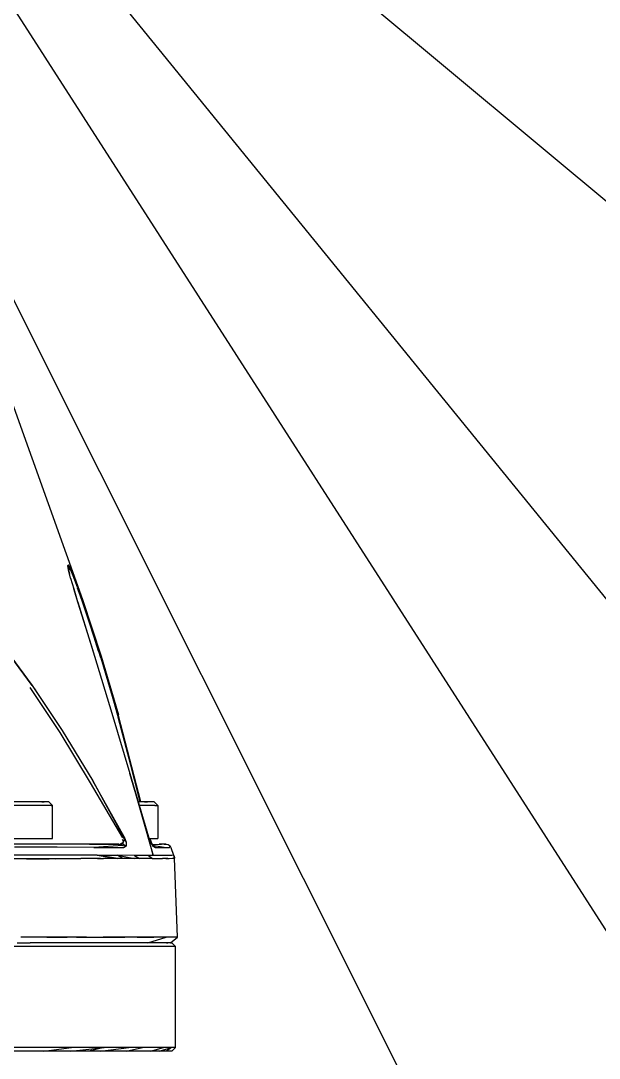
# Model space of a CAD drawing. Header units: millimetres. Extents: x -57554 to 16546, y 2142 to 98430.
# Drawn here: x -45428 to -45112, y 66070 to 66636 of the extents above; entities that cross this region are included whole.
import ezdxf

# ---------------------------------------------------------------- set-up
doc = ezdxf.new("R2010")
doc.units = ezdxf.units.MM
doc.layers.add('S-Z2-A_TEXTUAL_ANNOTATION', color=7, linetype='Continuous')

msp = doc.modelspace()

# ---------------------------------------------------------------- linework, layer by layer
at = {"color": 2, "linetype": 'Continuous'}
for p, q in [((-45444.65, 66461.41), (-45394.23, 66320.39)), ((-45402.18, 66339.09), (-45401.9, 66339.38)), ((-45402.01, 66339.27), (-45402.18, 66339.09)), ((-45401.77, 66336.59), (-45402.18, 66339.09)), ((-45401.87, 66339.42), (-45402.01, 66339.27)), ((-45401.7, 66338.46), (-45401.97, 66338.13)), ((-45401.97, 66338.12), (-45401.73, 66338.42)), ((-45401.9, 66339.38), (-45401.87, 66339.42)), ((-45401.87, 66339.42), (-45400.6, 66336.2)), ((-45400.78, 66336.66), (-45401.87, 66339.42)), ((-45400.84, 66337.56), (-45401.87, 66339.42)), ((-45401.73, 66338.42), (-45401.7, 66338.46)), ((-45400.76, 66336.62), (-45401.7, 66338.46)), ((-45401.2, 66334.29), (-45401.97, 66338.13)), ((-45401.97, 66338.12), (-45401.72, 66336.46)), ((-45400.67, 66332.14), (-45401.77, 66336.59)), ((-45400.67, 66337.15), (-45400.84, 66337.56)), ((-45400.84, 66337.56), (-45399.14, 66333.56)), ((-45400.76, 66336.61), (-45399.2, 66332.61)), ((-45396.99, 66327.23), (-45400.67, 66337.15)), ((-45400.67, 66337.15), (-45399.2, 66332.61)), ((-45396.95, 66327.84), (-45399.14, 66333.56)), ((-45400.67, 66332.14), (-45399.01, 66326.27)), ((-45399.2, 66332.61), (-45396.99, 66327.23)), ((-45396.99, 66327.23), (-45397.17, 66326.9)), ((-45396.99, 66327.23), (-45396.91, 66327.55)), ((-45396.91, 66327.55), (-45396.95, 66327.84)), ((-45396.04, 66325.39), (-45396.95, 66327.84)), ((-45396.95, 66327.84), (-45396.91, 66327.55)), ((-45396.04, 66325.39), (-45396.95, 66327.84)), ((-45399.01, 66326.27), (-45396.68, 66318.69)), ((-45396.79, 66318.98), (-45399.01, 66326.27)), ((-45397.17, 66326.9), (-45396.27, 66324.46)), ((-45396.27, 66324.46), (-45395.36, 66321.97)), ((-45395.13, 66322.91), (-45396.04, 66325.39)), ((-45395.36, 66321.97), (-45394.45, 66319.45)), ((-45396.79, 66318.98), (-45387.7, 66289.51)), ((-45396.68, 66318.69), (-45388.64, 66292.59)), ((-45394.45, 66319.45), (-45384.23, 66288.66)), ((-45385.39, 66292.33), (-45394.23, 66320.39)), ((-45384.23, 66288.66), (-45394.23, 66320.39)), ((-45394.23, 66320.39), (-45384, 66289.56)), ((-45421.68, 66273.54), (-45437.95, 66295.49)), ((-45437.94, 66295.5), (-45421.68, 66273.54)), ((-45387.7, 66289.51), (-45378.25, 66258.35)), ((-45384.23, 66288.66), (-45374.81, 66256.55)), ((-45384, 66289.56), (-45374.59, 66257.42)), ((-45374.97, 66257.08), (-45383.91, 66289.25)), ((-45374.81, 66256.55), (-45383.91, 66289.25)), ((-45406.46, 66247.78), (-45422.79, 66272.4)), ((-45421.68, 66273.54), (-45419.73, 66270.61)), ((-45421.68, 66273.54), (-45405.27, 66248.9)), ((-45378.25, 66258.35), (-45368.44, 66225.48)), ((-45374.71, 66256.18), (-45374.81, 66256.55)), ((-45374.81, 66256.55), (-45362.88, 66209.95)), ((-45362.64, 66209.95), (-45374.71, 66256.17)), ((-45374.49, 66257.04), (-45374.59, 66257.42)), ((-45374.5, 66257.05), (-45374.59, 66257.42)), ((-45362.41, 66209.95), (-45374.49, 66257.04)), ((-45389.9, 66220.4), (-45406.46, 66247.78)), ((-45405.27, 66248.9), (-45388.63, 66221.51)), ((-45358.07, 66190.62), (-45368.44, 66225.48)), ((-45358.26, 66190.91), (-45368.44, 66225.48)), ((-45368.44, 66225.48), (-45358.28, 66190.91)), ((-45368.44, 66225.48), (-45355.61, 66180.75)), ((-45372.29, 66190.28), (-45389.9, 66220.4)), ((-45388.63, 66221.51), (-45371.83, 66190.65)), ((-45371.54, 66190.95), (-45388.63, 66221.51)), ((-45412.6, 66209.95), (-45438.6, 66209.95)), ((-45416.41, 66209.95), (-45415.74, 66209.95)), ((-45415.74, 66209.95), (-45415.08, 66209.95)), ((-45412.6, 66209.95), (-45410.6, 66207.95)), ((-45355.02, 66209.95), (-45363.82, 66209.95)), ((-45360.38, 66209.95), (-45359.6, 66209.95)), ((-45359.6, 66209.95), (-45358.82, 66209.95)), ((-45355.18, 66209.95), (-45355.1, 66209.95)), ((-45355.1, 66209.95), (-45355.02, 66209.95)), ((-45355.02, 66209.95), (-45353.02, 66207.95)), ((-45411.33, 66207.95), (-45440.6, 66207.95)), ((-45411.33, 66207.95), (-45410.78, 66207.95)), ((-45410.78, 66207.95), (-45410.6, 66207.95)), ((-45410.6, 66189.95), (-45410.6, 66207.95)), ((-45354.65, 66207.95), (-45363.24, 66207.95)), ((-45354.65, 66207.95), (-45353.75, 66207.95)), ((-45353.75, 66207.95), (-45353.2, 66207.95)), ((-45353.2, 66207.95), (-45353.11, 66207.95)), ((-45353.11, 66207.95), (-45353.02, 66207.95)), ((-45353.02, 66207.95), (-45353.02, 66189.95)), ((-45374.2, 66186.95), (-45459.58, 66186.95)), ((-45434.42, 66189.95), (-45411.33, 66189.95)), ((-45411.33, 66189.95), (-45410.78, 66189.95)), ((-45410.78, 66189.95), (-45410.6, 66189.95)), ((-45390.38, 66186.95), (-45373.15, 66186.73)), ((-45372.25, 66186.08), (-45388, 66185.15)), ((-45371.96, 66187.81), (-45373.61, 66186.98)), ((-45372.4, 66187.32), (-45373.61, 66186.98)), ((-45373.15, 66186.73), (-45372.4, 66187.32)), ((-45372.24, 66189.13), (-45372.53, 66189.51)), ((-45372.53, 66189.51), (-45370.59, 66188.51)), ((-45372.4, 66187.32), (-45370.42, 66185.88)), ((-45372.25, 66186.08), (-45370.42, 66185.88)), ((-45372.03, 66188.75), (-45372.24, 66189.13)), ((-45372.15, 66187.52), (-45371.98, 66187.76)), ((-45372.15, 66187.52), (-45372.08, 66187.62)), ((-45372.08, 66187.62), (-45371.98, 66187.76)), ((-45371.89, 66188.05), (-45372.03, 66188.75)), ((-45372.03, 66188.75), (-45371.91, 66188.39)), ((-45371.99, 66188.65), (-45372.03, 66188.75)), ((-45371.91, 66188.39), (-45371.99, 66188.65)), ((-45371.98, 66187.76), (-45371.89, 66188.05)), ((-45371.98, 66187.76), (-45371.96, 66187.81)), ((-45371.96, 66187.81), (-45371.89, 66188.05)), ((-45370.59, 66188.51), (-45371.83, 66190.65)), ((-45371.65, 66185.12), (-45370.42, 66185.88)), ((-45370.37, 66187.95), (-45371.54, 66190.95)), ((-45371.54, 66190.94), (-45370.37, 66187.95)), ((-45370.37, 66187.95), (-45370.42, 66185.88)), ((-45358.28, 66190.91), (-45357.17, 66188.02)), ((-45355.61, 66180.75), (-45358.28, 66190.91)), ((-45358.26, 66190.91), (-45357.32, 66188.43)), ((-45357.32, 66188.43), (-45358.07, 66190.62)), ((-45357.85, 66189.95), (-45357.41, 66189.95)), ((-45357.74, 66189.88), (-45357.82, 66189.88)), ((-45357.82, 66189.88), (-45357.74, 66189.88)), ((-45357.74, 66189.88), (-45357.76, 66189.95)), ((-45357.74, 66189.88), (-45357.76, 66189.95)), ((-45357.56, 66189.47), (-45357.74, 66189.88)), ((-45357.56, 66189.47), (-45357.74, 66189.88)), ((-45357.39, 66189.05), (-45357.56, 66189.47)), ((-45357.56, 66189.47), (-45356.72, 66188.16)), ((-45357.41, 66189.95), (-45353.02, 66189.95)), ((-45357.39, 66189.05), (-45357.1, 66188.28)), ((-45357.23, 66188.64), (-45357.39, 66189.05)), ((-45357.32, 66188.43), (-45357.17, 66188.02)), ((-45356.72, 66188.16), (-45357.26, 66189.95)), ((-45357.1, 66188.28), (-45357.23, 66188.64)), ((-45357.1, 66188.28), (-45357.21, 66188.59)), ((-45357.17, 66188.02), (-45355.78, 66185.86)), ((-45357, 66187.98), (-45357.1, 66188.28)), ((-45356.95, 66187.81), (-45357, 66187.98)), ((-45356.92, 66187.73), (-45357, 66187.98)), ((-45356.92, 66187.73), (-45356.95, 66187.81)), ((-45356.95, 66187.81), (-45356.93, 66187.66)), ((-45356.9, 66187.6), (-45356.92, 66187.73)), ((-45356.9, 66187.61), (-45356.92, 66187.73)), ((-45356.9, 66187.61), (-45356.05, 66186.95)), ((-45356.9, 66187.61), (-45356.08, 66186.95)), ((-45356.58, 66187.73), (-45356.72, 66188.17)), ((-45356.58, 66187.73), (-45356.72, 66188.16)), ((-45356.18, 66187.05), (-45356.58, 66187.73)), ((-45356.18, 66187.05), (-45356.58, 66187.73)), ((-45356.08, 66186.72), (-45356.57, 66187.1)), ((-45356.57, 66187.09), (-45356.08, 66186.72)), ((-45356.22, 66186.54), (-45355.12, 66186.05)), ((-45356.08, 66186.72), (-45352.45, 66186.95)), ((-45356.08, 66186.72), (-45351.02, 66186.95)), ((-45355.12, 66186.05), (-45356.08, 66186.72)), ((-45355.78, 66185.86), (-45354.49, 66185.05)), ((-45349.68, 66185.02), (-45355.12, 66186.05)), ((-45355.12, 66186.05), (-45354.49, 66185.05)), ((-45348.63, 66186.95), (-45352.45, 66186.95)), ((-45349.59, 66186.95), (-45347.44, 66186.71)), ((-45348.63, 66186.95), (-45347.44, 66186.71)), ((-45347.44, 66186.71), (-45346.44, 66186)), ((-45346.78, 66184.99), (-45346.44, 66186)), ((-45345.81, 66184.96), (-45346.44, 66186)), ((-45427.85, 66180.86), (-45444.45, 66180.88)), ((-45408, 66185.18), (-45431.37, 66185.22)), ((-45412.54, 66180.85), (-45427.85, 66180.86)), ((-45412.62, 66180.85), (-45412.54, 66180.85)), ((-45398.64, 66180.83), (-45412.54, 66180.85)), ((-45388, 66185.15), (-45408, 66185.18)), ((-45386.18, 66180.82), (-45398.64, 66180.83)), ((-45388, 66185.15), (-45371.65, 66185.12)), ((-45386.25, 66180.82), (-45386.18, 66180.82)), ((-45375.12, 66179.03), (-45386.18, 66180.82)), ((-45386.18, 66180.82), (-45375.24, 66180.8)), ((-45386.18, 66180.81), (-45375.12, 66179.03)), ((-45372.05, 66179.04), (-45375.24, 66180.8)), ((-45375.24, 66180.8), (-45365.76, 66179.05)), ((-45365.88, 66180.78), (-45375.24, 66180.8)), ((-45365.95, 66180.78), (-45365.88, 66180.78)), ((-45358.16, 66180.76), (-45365.88, 66180.78)), ((-45365.88, 66180.78), (-45363.16, 66179.06)), ((-45358.16, 66180.76), (-45356.03, 66179.08)), ((-45352.12, 66180.74), (-45358.16, 66180.76)), ((-45354.49, 66185.05), (-45349.68, 66185.02)), ((-45347.78, 66180.72), (-45352.12, 66180.74)), ((-45349.68, 66185.02), (-45346.78, 66184.99)), ((-45345.16, 66180.7), (-45347.78, 66180.72)), ((-45344.28, 66180.68), (-45345.81, 66184.96)), ((-45344.03, 66179.69), (-45344.93, 66179.16)), ((-45344.69, 66179.16), (-45344.03, 66179.69)), ((-45344.28, 66180.68), (-45344.13, 66180.19)), ((-45344.13, 66180.19), (-45344.28, 66180.68)), ((-45344.13, 66180.19), (-45344.03, 66179.69)), ((-45344.03, 66179.69), (-45344.13, 66180.19)), ((-45344.03, 66179.69), (-45343.99, 66179.19)), ((-45343.99, 66179.19), (-45344.03, 66179.69)), ((-45424.68, 66178.95), (-45441.76, 66178.93)), ((-45409.06, 66178.97), (-45424.68, 66178.95)), ((-45424.68, 66178.95), (-45412.39, 66178.97)), ((-45395.04, 66178.99), (-45409.06, 66178.97)), ((-45409.06, 66178.97), (-45398.56, 66178.99)), ((-45398.56, 66178.99), (-45395.04, 66178.99)), ((-45384.37, 66179.01), (-45395.04, 66178.99)), ((-45386.04, 66179.01), (-45382.69, 66179.01)), ((-45384.37, 66179.01), (-45382.69, 66179.01)), ((-45372.05, 66179.04), (-45382.69, 66179.01)), ((-45363.16, 66179.06), (-45372.05, 66179.04)), ((-45356.03, 66179.08), (-45363.16, 66179.06)), ((-45356.03, 66179.08), (-45350.63, 66179.11)), ((-45351.97, 66179.1), (-45350.63, 66179.11)), ((-45347.59, 66179.13), (-45350.63, 66179.11)), ((-45348.73, 66179.12), (-45346.87, 66179.14)), ((-45347.59, 66179.13), (-45346.87, 66179.14)), ((-45346.87, 66179.14), (-45344.69, 66179.16)), ((-45344.93, 66179.16), (-45344.69, 66179.16)), ((-45344.69, 66179.16), (-45343.99, 66179.19)), ((-45342.3, 66136.17), (-45343.99, 66179.19)), ((-45408.96, 66136.17), (-45427.95, 66136.17)), ((-45413.62, 66136.17), (-45402.62, 66136.17)), ((-45402.62, 66136.17), (-45408.96, 66136.17)), ((-45391.99, 66136.17), (-45402.62, 66136.17)), ((-45397.4, 66136.17), (-45382.95, 66136.17)), ((-45391.99, 66136.17), (-45381.35, 66136.17)), ((-45377.13, 66136.17), (-45382.95, 66136.17)), ((-45381.35, 66136.17), (-45371.15, 66136.17)), ((-45347.44, 66136.17), (-45377.13, 66136.17)), ((-45364.46, 66136.17), (-45355.28, 66136.17)), ((-45358.61, 66132.95), (-45348.5, 66136.17)), ((-45352.21, 66136.17), (-45355.28, 66136.17)), ((-45348.5, 66136.17), (-45352.21, 66136.17)), ((-45343.99, 66136.17), (-45348.5, 66136.17)), ((-45346.25, 66132.95), (-45342.3, 66136.17)), ((-45344.17, 66136.17), (-45344.79, 66136.17)), ((-45342.3, 66136.17), (-45344.17, 66136.17)), ((-45343.52, 66130.95), (-45995.52, 66130.95)), ((-45429.84, 66132.95), (-45422.85, 66132.95)), ((-45409.3, 66132.95), (-45422.85, 66132.95)), ((-45397.12, 66132.95), (-45409.3, 66132.95)), ((-45385.98, 66132.95), (-45397.12, 66132.95)), ((-45376.26, 66132.95), (-45385.97, 66132.95)), ((-45367.73, 66132.95), (-45376.26, 66132.95)), ((-45360.67, 66132.95), (-45367.98, 66132.95)), ((-45354.89, 66132.95), (-45360.66, 66132.95)), ((-45350.6, 66132.95), (-45354.89, 66132.95)), ((-45347.64, 66132.95), (-45350.6, 66132.95)), ((-45348.41, 66132.95), (-45347.68, 66132.95)), ((-45346.25, 66132.95), (-45347.68, 66132.95)), ((-45346.25, 66132.95), (-45345.52, 66132.95)), ((-45346.25, 66132.95), (-45345.52, 66132.95)), ((-45343.52, 66130.95), (-45345.52, 66132.95)), ((-45343.52, 66075.95), (-45343.52, 66130.95)), ((-45345.52, 66073.95), (-45992.79, 66073.95)), ((-45343.52, 66075.95), (-45656.28, 66075.95)), ((-45415.24, 66073.95), (-45400.23, 66075.95)), ((-45400.7, 66073.95), (-45382.39, 66075.95)), ((-45382.39, 66075.95), (-45390.75, 66073.95)), ((-45384.34, 66073.95), (-45368.99, 66075.95)), ((-45370.34, 66073.95), (-45361.39, 66075.95)), ((-45357.03, 66073.95), (-45349.99, 66075.95)), ((-45352.45, 66073.95), (-45345.61, 66075.95)), ((-45345.61, 66075.95), (-45348.41, 66073.95)), ((-45345.52, 66073.95), (-45343.52, 66075.95))]:
    msp.add_line(p, q, dxfattribs=at)
at = {"layer": 'S-Z2-A_TEXTUAL_ANNOTATION'}
for p, q in [((-45689.22, 66997.76), (-45089.26, 65800.06)), ((-45659.22, 66997.76), (-45060.29, 66261.44)), ((-45659.22, 66997.76), (-45029.04, 66471.65)), ((-45659.22, 66997.76), (-45098.49, 66123.84))]:
    msp.add_line(p, q, dxfattribs=at)

doc.saveas('drawing.dxf')
